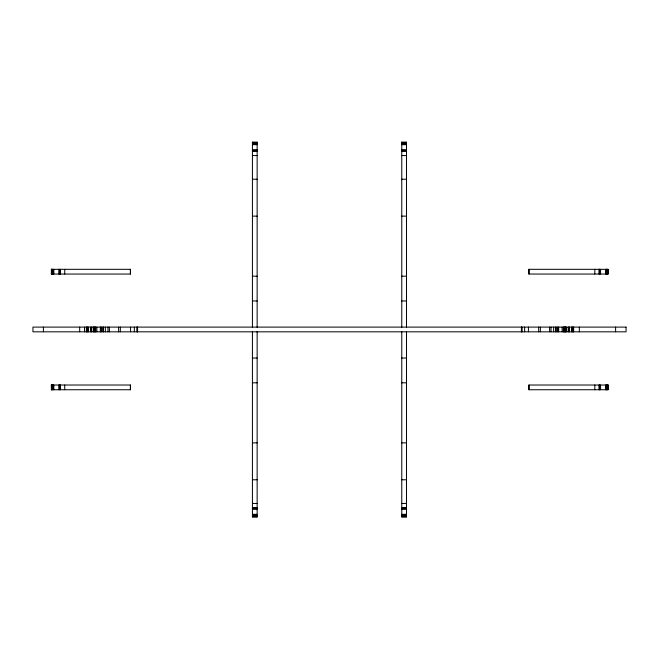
<?xml version="1.0" encoding="UTF-8"?>
<svg xmlns="http://www.w3.org/2000/svg" width="659" height="659" viewBox="0 0 659 659"><rect width="100%" height="100%" fill="white"/><g stroke="black" fill="none" stroke-linecap="round" stroke-linejoin="round"><path stroke-width="0.99" d="M252.422 142.171L257.142 142.262M401.768 142.171L406.488 142.262M252.422 142.402L257.142 142.402M401.768 142.402L406.488 142.402M252.422 142.542L257.142 142.542M401.768 142.542L406.488 142.542M252.422 143.374L257.142 143.374M401.768 143.374L406.488 143.374M252.422 143.678L257.142 143.678M401.768 143.678L406.488 143.678M252.422 143.868L257.142 143.868M401.768 143.868L406.488 143.868M252.422 144.675L257.142 144.675M401.768 144.675L406.488 144.675M252.422 149.651L257.142 149.651M401.768 149.651L406.488 149.651M252.422 150.689L257.142 150.689M401.768 150.689L406.488 150.689M252.422 150.796L257.142 150.796M401.768 150.796L406.488 150.796M252.422 151.01L257.142 150.952M401.768 151.01L406.488 150.952M252.422 155.557L257.142 155.557M401.768 155.557L406.488 155.557M252.422 179.223L257.142 179.223M401.768 179.223L406.488 179.223M252.422 216.127L257.142 216.127M401.768 216.127L406.488 216.127M51.287 269.317L130.498 269.317L130.498 274.045L51.287 274.045M252.422 276.179L257.142 276.179M401.768 276.179L406.488 276.179M252.422 300.974L257.142 300.974M401.768 300.974L406.488 300.974M252.422 358.026L257.142 358.026M401.768 358.026L406.488 358.026M252.422 382.821L257.142 382.821M401.768 382.821L406.488 382.821M51.287 385.021L130.498 385.021L130.498 389.741L51.287 389.741M252.422 442.873L257.142 442.873M401.768 442.873L406.488 442.873M252.422 479.777L257.142 479.777M401.768 479.777L406.488 479.777M252.422 503.443L257.142 503.443M401.768 503.443L406.488 503.443M252.422 507.99L257.142 507.99M401.768 507.99L406.488 507.99M252.422 508.048L257.142 508.048M401.768 508.048L406.488 508.048M252.422 508.204L257.142 508.204M401.768 508.204L406.488 508.204M252.422 508.311L257.142 508.311M401.768 508.311L406.488 508.311M252.422 509.349L257.142 509.349M401.768 509.349L406.488 509.349M252.422 514.325L257.142 514.325M401.768 514.325L406.488 514.325M252.422 515.132L257.142 515.132M401.768 515.132L406.488 515.132M252.422 515.322L257.142 515.322M401.768 515.322L406.488 515.322M252.422 515.626L257.142 515.626M401.768 515.626L406.488 515.626M252.422 516.458L257.142 516.458M401.768 516.458L406.488 516.458M252.422 516.598L257.142 516.598M401.768 516.598L406.488 516.598M252.422 516.738L257.142 516.738M401.768 516.738L406.488 516.738M252.422 516.829L257.142 516.829M401.768 516.829L406.488 516.829M615.597 327.103L615.597 331.823M607.944 269.317L607.944 274.045M607.944 385.021L607.944 389.741M607.812 269.317L607.812 274.045M607.812 385.021L607.812 389.741M606.84 269.317L606.84 274.045M606.84 385.021L606.84 389.741M606.535 269.317L606.535 274.045M606.535 385.021L606.535 389.741M606.346 269.317L606.346 274.045M606.346 385.021L606.346 389.741M605.539 269.317L605.539 274.045M605.539 385.021L605.539 389.741M600.563 269.317L600.563 274.045M600.563 385.021L600.563 389.741M599.517 269.317L599.517 274.045M599.517 385.021L599.517 389.741M599.253 269.317L599.253 274.045M599.253 385.021L599.253 389.741M599.204 269.317L599.204 274.045M599.204 385.021L599.204 389.741M594.822 269.317L594.822 274.045M594.822 385.021L594.822 389.741M579.327 327.103L579.327 331.823M573.635 327.103L573.635 331.823M573.454 327.103L573.454 331.823M572.3 327.103L572.3 331.823M572.012 327.103L572.012 331.823M571.839 327.103L571.839 331.823M569.17 327.103L569.17 331.823M569.071 327.103L569.071 331.823M568.297 327.103L568.297 331.823M566.608 327.103L566.608 331.823M565.587 327.103L565.587 331.823M565.233 327.103L565.233 331.823M565.117 327.103L565.117 331.823M564.961 327.103L564.961 331.823M564.104 327.103L564.104 331.823M563.931 327.103L563.931 331.823M563.371 327.103L563.371 331.823M562.143 327.103L562.143 331.823M558.667 327.103L558.667 331.823M558.181 327.103L558.181 331.823M557.184 327.103L557.184 331.823M555.875 327.103L555.875 331.823M555.694 327.103L555.694 331.823M553.642 327.103L553.642 331.823M551.006 327.103L551.006 331.823M549.606 327.103L549.606 331.823M540.38 327.103L540.38 331.823M538.658 327.103L538.658 331.823M529.02 269.317L529.02 274.045M529.02 385.021L529.02 389.741M528.419 327.103L528.419 331.823M524.646 327.103L524.646 331.823M522.085 327.103L522.085 331.823M521.549 327.103L521.549 331.823M521.417 327.103L521.417 331.823M406.488 142.13L406.488 327.441M406.488 331.526L406.488 516.87M401.768 142.13L401.768 327.441M401.768 331.526L401.768 516.87M257.142 142.13L257.142 327.441M257.142 331.526L257.142 516.87M252.422 142.13L252.422 327.441M252.422 331.526L252.422 516.87M137.574 327.103L137.574 331.823M137.443 327.103L137.443 331.823M136.907 327.103L136.907 331.823M134.345 327.103L134.345 331.823M130.573 327.103L130.573 331.823M130.35 269.317L130.35 274.045M130.35 385.021L130.35 389.741M120.342 327.103L120.342 331.823M118.612 327.103L118.612 331.823M109.386 327.103L109.386 331.823M107.985 327.103L107.985 331.823M105.349 327.103L105.349 331.823M103.306 327.103L103.306 331.823M103.117 327.103L103.117 331.823M101.807 327.103L101.807 331.823M100.811 327.103L100.811 331.823M100.325 327.103L100.325 331.823M96.848 327.103L96.848 331.823M95.629 327.103L95.629 331.823M95.061 327.103L95.061 331.823M94.888 327.103L94.888 331.823M94.031 327.103L94.031 331.823M93.875 327.103L93.875 331.823M93.389 327.103L93.405 331.823M91.692 327.103L91.692 331.823M90.926 327.103L90.926 331.823M90.818 327.103L90.818 331.823M88.149 327.103L88.149 331.823M87.977 327.103L87.977 331.823M87.696 327.103L87.696 331.823M86.535 327.103L86.535 331.823M86.354 327.103L86.354 331.823M84.509 327.103L84.509 331.823M79.673 327.103L79.673 331.823M64.714 269.317L64.714 274.045M64.714 385.021L64.714 389.741M60.109 269.317L60.167 274.045M60.167 385.021L60.109 389.741M59.953 269.317L59.953 274.045M59.953 385.021L59.953 389.741M59.845 269.317L59.845 274.045M59.845 385.021L59.845 389.741M58.808 269.317L58.808 274.045M58.808 385.021L58.808 389.741M53.832 269.317L53.832 274.045M53.832 385.021L53.832 389.741M53.025 269.317L53.025 274.045M53.025 385.021L53.025 389.741M52.827 269.317L52.827 274.045M52.827 385.021L52.827 389.741M52.531 269.317L52.531 274.045M52.531 385.021L52.531 389.741M51.699 269.317L51.699 274.045M51.699 385.021L51.699 389.741M51.559 269.317L51.559 274.045M51.559 385.021L51.559 389.741M51.418 269.317L51.328 274.045M51.328 385.021L51.418 389.741M43.403 327.103L43.403 331.823M608.084 269.317L528.872 269.317L528.872 274.045L608.084 274.045L608.035 269.317M626.05 327.103L32.95 327.103L32.95 331.823L626.05 331.823L626.05 327.103M608.084 385.021L528.872 385.021L528.872 389.741L608.084 389.741L608.035 385.021"/></g></svg>
